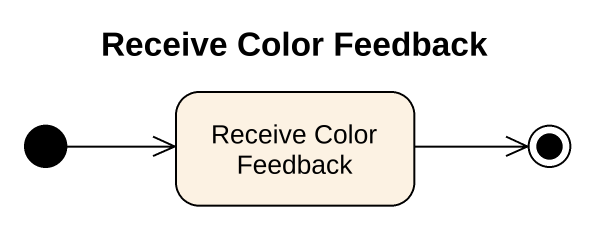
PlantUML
@startuml
title Receive Color Feedback
hide empty description
state "Receive Color Feedback" as Receive_Color_Feedback
[*] -right-> Receive_Color_Feedback
Receive_Color_Feedback -right-> [*]
@enduml
